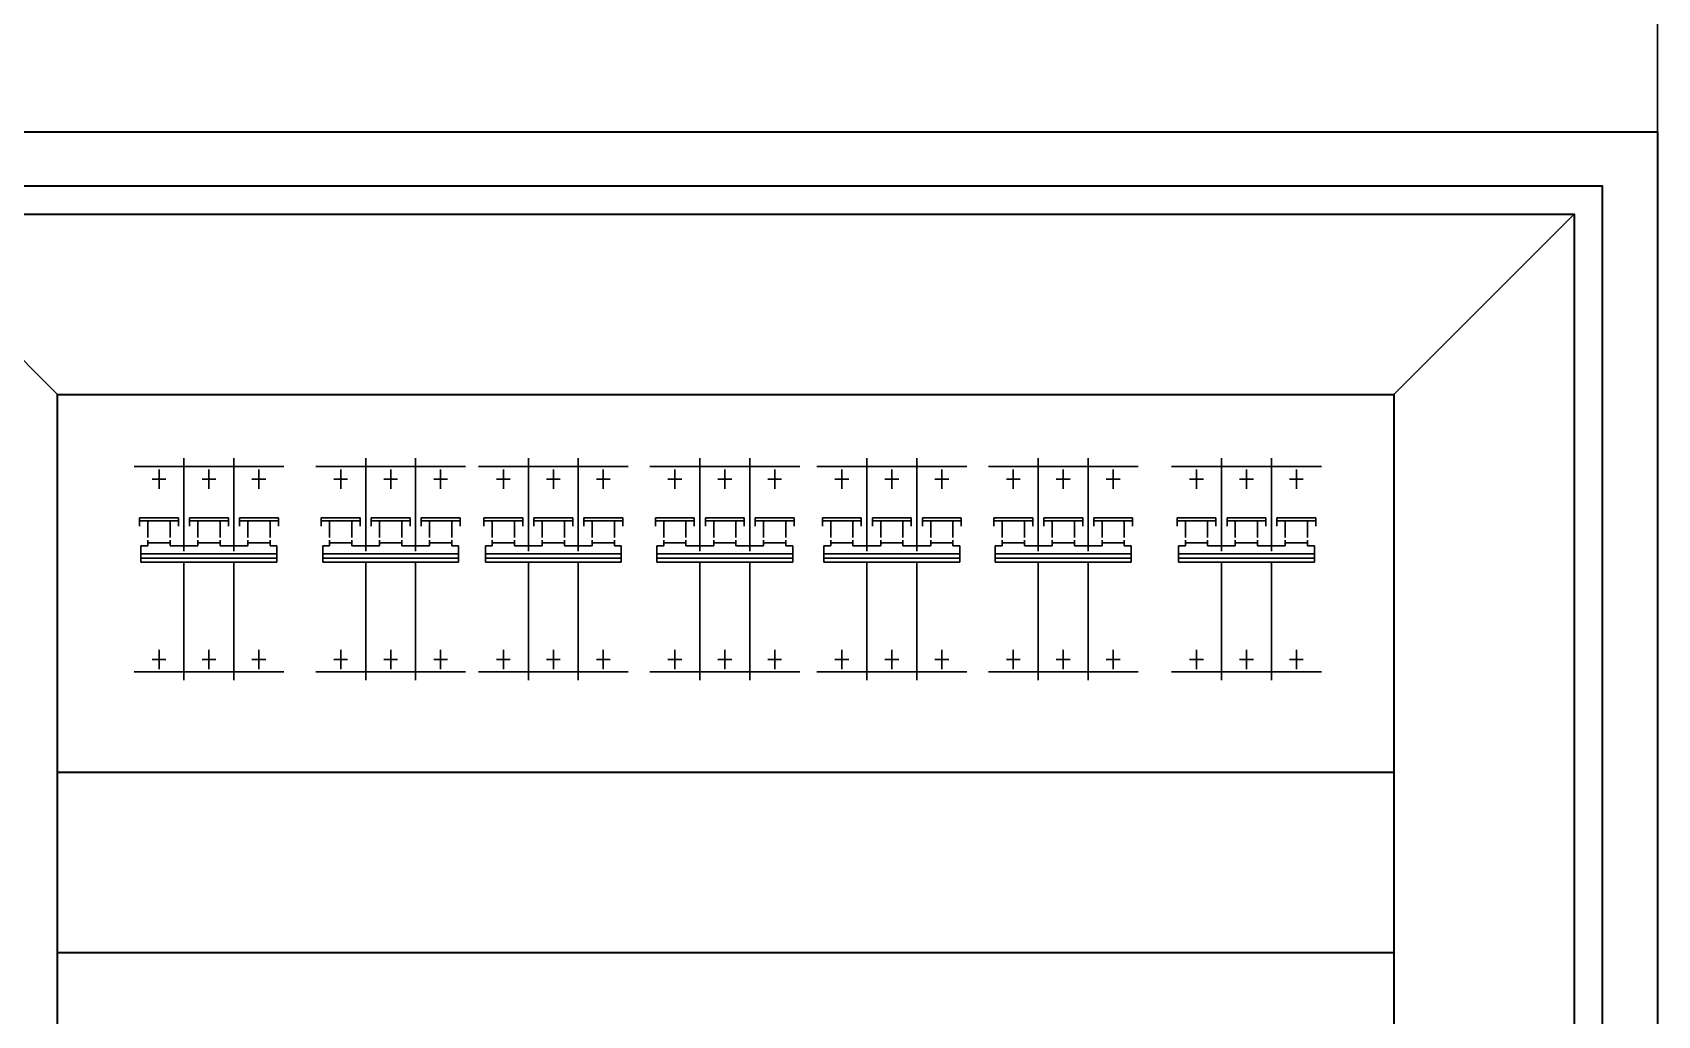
# Model space of a CAD drawing. Header units: inches. Extents: x 187 to 137830, y 99 to 66837.
# Drawn here: x 2813 to 3399, y 27831 to 28186 of the extents above; entities that cross this region are included whole.
import ezdxf

# ---------------------------------------------------------------- set-up
doc = ezdxf.new("R2010")
doc.units = ezdxf.units.IN
doc.header["$MEASUREMENT"] = 0
doc.layers.add('NETCHINH', color=7, linetype='Continuous', lineweight=30)
doc.layers.add('ONG', color=170, linetype='Continuous')
doc.styles.get("Standard").update_dxf_attribs({"font": 'arial.ttf'})
doc.dimstyles.new('SC_STAND', dxfattribs={"dimtxt": 6, "dimasz": 16, "dimexe": 0.18, "dimexo": 0.0625, "dimgap": 1, "dimtad": 1, "dimtoh": 1, "dimdec": 1, "dimrnd": 0.01, "dimzin": 12, "dimdsep": 46, "dimtxsty": 'Standard', "dimcen": 0.09, "dimadec": 0, "dimazin": 0, "dimtfac": 1, "dimtdec": 1, "dimtmove": 2, "dimatfit": 3, "dimfxl": 1, "dimtolj": 1, "dimtzin": 12, "dimarcsym": 0})

# ---------------------------------------------------------------- blocks, each defined once
blk = doc.blocks.new('*D143')
at = {"layer": 'DEFPOINTS', "color": 0, "transparency": 16777216}
for p in [(2718.35, 28318), (2718.35, 28149.7), (3398.67, 28149.7)]:
    blk.add_point(p, dxfattribs=at)
at = {"layer": 'NETCHINH', "color": 0, "lineweight": -2, "transparency": 16777216}
for p, q in [((2718.35, 28149.76), (2718.35, 28318.18)), ((3382.67, 28318), (2734.35, 28318)), ((3398.67, 28149.76), (3398.67, 28318.18))]:
    blk.add_line(p, q, dxfattribs=at)
at = {"layer": 'NETCHINH', "color": 0, "transparency": 16777216}
for points in [[(2734.35, 28320.67), (2734.35, 28315.34), (2718.35, 28318)], [(3382.67, 28320.67), (3382.67, 28315.34), (3398.67, 28318)]]:
    blk.add_solid(points, dxfattribs=at)
at = {"layer": 'NETCHINH', "color": 0, "transparency": 16777216, "insert": (3058.51, 28322.07), "char_height": 6, "attachment_point": 5}
blk.add_mtext('\\A1;680.3', dxfattribs=at)

msp = doc.modelspace()

# ---------------------------------------------------------------- linework, layer by layer
for p, q in [((2849.66, 28029.15), (2903.66, 28029.15)), ((2858.66, 28021.15), (2858.66, 28028.15)), ((2867.66, 28032.15), (2867.66, 28000.65)), ((2876.66, 28021.15), (2876.66, 28028.15)), ((2885.66, 28032.15), (2885.66, 28000.65)), ((2894.66, 28021.15), (2894.66, 28028.15)), ((2915.14, 28029.15), (2969.14, 28029.15)), ((2924.14, 28021.15), (2924.14, 28028.15)), ((2933.14, 28032.15), (2933.14, 28000.65)), ((2942.14, 28021.15), (2942.14, 28028.15)), ((2951.14, 28032.15), (2951.14, 28000.65)), ((2960.14, 28021.15), (2960.14, 28028.15)), ((2973.76, 28029.15), (3027.76, 28029.15)), ((2982.76, 28021.15), (2982.76, 28028.15)), ((2991.76, 28032.15), (2991.76, 28000.65)), ((3000.76, 28021.15), (3000.76, 28028.15)), ((3009.76, 28032.15), (3009.76, 28000.65)), ((3018.76, 28021.15), (3018.76, 28028.15)), ((3035.54, 28029.15), (3089.54, 28029.15)), ((3044.54, 28021.15), (3044.54, 28028.15)), ((3053.54, 28032.15), (3053.54, 28000.65)), ((3062.54, 28021.15), (3062.54, 28028.15)), ((3071.54, 28032.15), (3071.54, 28000.65)), ((3080.54, 28021.15), (3080.54, 28028.15)), ((3095.74, 28029.15), (3149.74, 28029.15)), ((3104.74, 28021.15), (3104.74, 28028.15)), ((3113.74, 28032.15), (3113.74, 28000.65)), ((3122.74, 28021.15), (3122.74, 28028.15)), ((3131.74, 28032.15), (3131.74, 28000.65)), ((3140.74, 28021.15), (3140.74, 28028.15)), ((3157.52, 28029.15), (3211.52, 28029.15)), ((3166.52, 28021.15), (3166.52, 28028.15)), ((3175.52, 28032.15), (3175.52, 28000.65)), ((3184.52, 28021.15), (3184.52, 28028.15)), ((3193.52, 28032.15), (3193.52, 28000.65)), ((3202.52, 28021.15), (3202.52, 28028.15)), ((3223.53, 28029.15), (3277.53, 28029.15)), ((3232.53, 28021.15), (3232.53, 28028.15)), ((3241.53, 28032.15), (3241.53, 28000.65)), ((3250.53, 28021.15), (3250.53, 28028.15)), ((3259.53, 28032.15), (3259.53, 28000.65)), ((3268.53, 28021.15), (3268.53, 28028.15)), ((2856.16, 28024.65), (2861.16, 28024.65)), ((2874.16, 28024.65), (2879.16, 28024.65)), ((2892.16, 28024.65), (2897.16, 28024.65)), ((2921.64, 28024.65), (2926.64, 28024.65)), ((2939.64, 28024.65), (2944.64, 28024.65)), ((2957.64, 28024.65), (2962.64, 28024.65)), ((2980.26, 28024.65), (2985.26, 28024.65)), ((2998.26, 28024.65), (3003.26, 28024.65)), ((3016.26, 28024.65), (3021.26, 28024.65)), ((3042.04, 28024.65), (3047.04, 28024.65)), ((3060.04, 28024.65), (3065.04, 28024.65)), ((3078.04, 28024.65), (3083.04, 28024.65)), ((3102.24, 28024.65), (3107.24, 28024.65)), ((3120.24, 28024.65), (3125.24, 28024.65)), ((3138.24, 28024.65), (3143.24, 28024.65)), ((3164.02, 28024.65), (3169.02, 28024.65)), ((3182.02, 28024.65), (3187.02, 28024.65)), ((3200.02, 28024.65), (3205.02, 28024.65)), ((3230.03, 28024.65), (3235.03, 28024.65)), ((3248.03, 28024.65), (3253.03, 28024.65)), ((3266.03, 28024.65), (3271.03, 28024.65)), ((2851.66, 28010.65), (2865.66, 28010.65)), ((2851.66, 28010.65), (2851.66, 28007.65)), ((2851.66, 28009.65), (2865.66, 28009.65)), ((2862.66, 28009.65), (2854.66, 28009.65)), ((2854.66, 28009.65), (2854.66, 28003.65)), ((2862.66, 28003.65), (2862.66, 28009.65)), ((2865.66, 28010.65), (2865.66, 28007.65)), ((2869.66, 28010.65), (2883.66, 28010.65)), ((2869.66, 28010.65), (2869.66, 28007.65)), ((2869.66, 28009.65), (2883.66, 28009.65)), ((2880.66, 28009.65), (2872.66, 28009.65)), ((2872.66, 28009.65), (2872.66, 28003.65)), ((2880.66, 28003.65), (2880.66, 28009.65)), ((2883.66, 28010.65), (2883.66, 28007.65)), ((2887.66, 28010.65), (2901.66, 28010.65)), ((2887.66, 28010.65), (2887.66, 28007.65)), ((2887.66, 28009.65), (2901.66, 28009.65)), ((2898.66, 28009.65), (2890.66, 28009.65)), ((2890.66, 28009.65), (2890.66, 28003.65)), ((2898.66, 28003.65), (2898.66, 28009.65)), ((2901.66, 28010.65), (2901.66, 28007.65)), ((2917.14, 28010.65), (2931.14, 28010.65)), ((2917.14, 28010.65), (2917.14, 28007.65)), ((2917.14, 28009.65), (2931.14, 28009.65)), ((2928.14, 28009.65), (2920.14, 28009.65)), ((2920.14, 28009.65), (2920.14, 28003.65)), ((2928.14, 28003.65), (2928.14, 28009.65)), ((2931.14, 28010.65), (2931.14, 28007.65)), ((2935.14, 28010.65), (2949.14, 28010.65)), ((2935.14, 28010.65), (2935.14, 28007.65)), ((2935.14, 28009.65), (2949.14, 28009.65)), ((2946.14, 28009.65), (2938.14, 28009.65)), ((2938.14, 28009.65), (2938.14, 28003.65)), ((2946.14, 28003.65), (2946.14, 28009.65)), ((2949.14, 28010.65), (2949.14, 28007.65)), ((2953.14, 28010.65), (2967.14, 28010.65)), ((2953.14, 28010.65), (2953.14, 28007.65)), ((2953.14, 28009.65), (2967.14, 28009.65)), ((2964.14, 28009.65), (2956.14, 28009.65)), ((2956.14, 28009.65), (2956.14, 28003.65)), ((2964.14, 28003.65), (2964.14, 28009.65)), ((2967.14, 28010.65), (2967.14, 28007.65)), ((2975.76, 28010.65), (2989.76, 28010.65)), ((2975.76, 28010.65), (2975.76, 28007.65)), ((2975.76, 28009.65), (2989.76, 28009.65)), ((2986.76, 28009.65), (2978.76, 28009.65)), ((2978.76, 28009.65), (2978.76, 28003.65)), ((2986.76, 28003.65), (2986.76, 28009.65)), ((2989.76, 28010.65), (2989.76, 28007.65)), ((2993.76, 28010.65), (3007.76, 28010.65)), ((2993.76, 28010.65), (2993.76, 28007.65)), ((2993.76, 28009.65), (3007.76, 28009.65)), ((3004.76, 28009.65), (2996.76, 28009.65)), ((2996.76, 28009.65), (2996.76, 28003.65)), ((3004.76, 28003.65), (3004.76, 28009.65)), ((3007.76, 28010.65), (3007.76, 28007.65)), ((3011.76, 28010.65), (3025.76, 28010.65)), ((3011.76, 28010.65), (3011.76, 28007.65)), ((3011.76, 28009.65), (3025.76, 28009.65)), ((3022.76, 28009.65), (3014.76, 28009.65)), ((3014.76, 28009.65), (3014.76, 28003.65)), ((3022.76, 28003.65), (3022.76, 28009.65)), ((3025.76, 28010.65), (3025.76, 28007.65)), ((3037.54, 28010.65), (3051.54, 28010.65)), ((3037.54, 28010.65), (3037.54, 28007.65)), ((3037.54, 28009.65), (3051.54, 28009.65)), ((3048.54, 28009.65), (3040.54, 28009.65)), ((3040.54, 28009.65), (3040.54, 28003.65)), ((3048.54, 28003.65), (3048.54, 28009.65)), ((3051.54, 28010.65), (3051.54, 28007.65)), ((3055.54, 28010.65), (3069.54, 28010.65)), ((3055.54, 28010.65), (3055.54, 28007.65)), ((3055.54, 28009.65), (3069.54, 28009.65)), ((3066.54, 28009.65), (3058.54, 28009.65)), ((3058.54, 28009.65), (3058.54, 28003.65)), ((3066.54, 28003.65), (3066.54, 28009.65)), ((3069.54, 28010.65), (3069.54, 28007.65)), ((3073.54, 28010.65), (3087.54, 28010.65)), ((3073.54, 28010.65), (3073.54, 28007.65)), ((3073.54, 28009.65), (3087.54, 28009.65)), ((3084.54, 28009.65), (3076.54, 28009.65)), ((3076.54, 28009.65), (3076.54, 28003.65)), ((3084.54, 28003.65), (3084.54, 28009.65)), ((3087.54, 28010.65), (3087.54, 28007.65)), ((3097.74, 28010.65), (3111.74, 28010.65)), ((3097.74, 28010.65), (3097.74, 28007.65)), ((3097.74, 28009.65), (3111.74, 28009.65)), ((3108.74, 28009.65), (3100.74, 28009.65)), ((3100.74, 28009.65), (3100.74, 28003.65)), ((3108.74, 28003.65), (3108.74, 28009.65)), ((3111.74, 28010.65), (3111.74, 28007.65)), ((3115.74, 28010.65), (3129.74, 28010.65)), ((3115.74, 28010.65), (3115.74, 28007.65)), ((3115.74, 28009.65), (3129.74, 28009.65)), ((3126.74, 28009.65), (3118.74, 28009.65)), ((3118.74, 28009.65), (3118.74, 28003.65)), ((3126.74, 28003.65), (3126.74, 28009.65)), ((3129.74, 28010.65), (3129.74, 28007.65)), ((3133.74, 28010.65), (3147.74, 28010.65)), ((3133.74, 28010.65), (3133.74, 28007.65)), ((3133.74, 28009.65), (3147.74, 28009.65)), ((3144.74, 28009.65), (3136.74, 28009.65)), ((3136.74, 28009.65), (3136.74, 28003.65)), ((3144.74, 28003.65), (3144.74, 28009.65)), ((3147.74, 28010.65), (3147.74, 28007.65)), ((3159.52, 28010.65), (3173.52, 28010.65)), ((3159.52, 28010.65), (3159.52, 28007.65)), ((3159.52, 28009.65), (3173.52, 28009.65)), ((3170.52, 28009.65), (3162.52, 28009.65)), ((3162.52, 28009.65), (3162.52, 28003.65)), ((3170.52, 28003.65), (3170.52, 28009.65)), ((3173.52, 28010.65), (3173.52, 28007.65)), ((3177.52, 28010.65), (3191.52, 28010.65)), ((3177.52, 28010.65), (3177.52, 28007.65)), ((3177.52, 28009.65), (3191.52, 28009.65)), ((3188.52, 28009.65), (3180.52, 28009.65)), ((3180.52, 28009.65), (3180.52, 28003.65)), ((3188.52, 28003.65), (3188.52, 28009.65)), ((3191.52, 28010.65), (3191.52, 28007.65)), ((3195.52, 28010.65), (3209.52, 28010.65)), ((3195.52, 28010.65), (3195.52, 28007.65)), ((3195.52, 28009.65), (3209.52, 28009.65)), ((3206.52, 28009.65), (3198.52, 28009.65)), ((3198.52, 28009.65), (3198.52, 28003.65)), ((3206.52, 28003.65), (3206.52, 28009.65)), ((3209.52, 28010.65), (3209.52, 28007.65)), ((3225.53, 28010.65), (3239.53, 28010.65)), ((3225.53, 28010.65), (3225.53, 28007.65)), ((3225.53, 28009.65), (3239.53, 28009.65)), ((3236.53, 28009.65), (3228.53, 28009.65)), ((3228.53, 28009.65), (3228.53, 28003.65)), ((3236.53, 28003.65), (3236.53, 28009.65)), ((3239.53, 28010.65), (3239.53, 28007.65)), ((3243.53, 28010.65), (3257.53, 28010.65)), ((3243.53, 28010.65), (3243.53, 28007.65)), ((3243.53, 28009.65), (3257.53, 28009.65)), ((3254.53, 28009.65), (3246.53, 28009.65)), ((3246.53, 28009.65), (3246.53, 28003.65)), ((3254.53, 28003.65), (3254.53, 28009.65)), ((3257.53, 28010.65), (3257.53, 28007.65)), ((3261.53, 28010.65), (3275.53, 28010.65)), ((3261.53, 28010.65), (3261.53, 28007.65)), ((3261.53, 28009.65), (3275.53, 28009.65)), ((3272.53, 28009.65), (3264.53, 28009.65)), ((3264.53, 28009.65), (3264.53, 28003.65)), ((3272.53, 28003.65), (3272.53, 28009.65)), ((3275.53, 28010.65), (3275.53, 28007.65)), ((2854.66, 28000.65), (2852.16, 28000.65)), ((2852.16, 28000.65), (2852.16, 27994.65)), ((2852.16, 27997.65), (2901.16, 27997.65)), ((2854.66, 28002.65), (2854.66, 28000.65)), ((2854.66, 28001.65), (2862.66, 28001.65)), ((2862.66, 28000.65), (2862.66, 28002.65)), ((2872.66, 28000.65), (2862.66, 28000.65)), ((2867.66, 28001.65), (2867.66, 27998.65)), ((2872.66, 28002.65), (2872.66, 28000.65)), ((2872.66, 28001.65), (2880.66, 28001.65)), ((2880.66, 28000.65), (2880.66, 28002.65)), ((2890.66, 28000.65), (2880.66, 28000.65)), ((2885.66, 28001.65), (2885.66, 27998.65)), ((2890.66, 28002.65), (2890.66, 28000.65)), ((2890.66, 28001.65), (2898.66, 28001.65)), ((2898.66, 28000.65), (2898.66, 28002.65)), ((2901.16, 28000.65), (2898.66, 28000.65)), ((2901.16, 27994.65), (2901.16, 28000.65)), ((2920.14, 28000.65), (2917.64, 28000.65)), ((2917.64, 28000.65), (2917.64, 27994.65)), ((2917.64, 27997.65), (2966.64, 27997.65)), ((2920.14, 28002.65), (2920.14, 28000.65)), ((2920.14, 28001.65), (2928.14, 28001.65)), ((2928.14, 28000.65), (2928.14, 28002.65)), ((2938.14, 28000.65), (2928.14, 28000.65)), ((2933.14, 28001.65), (2933.14, 27998.65)), ((2938.14, 28002.65), (2938.14, 28000.65)), ((2938.14, 28001.65), (2946.14, 28001.65)), ((2946.14, 28000.65), (2946.14, 28002.65)), ((2956.14, 28000.65), (2946.14, 28000.65)), ((2951.14, 28001.65), (2951.14, 27998.65)), ((2956.14, 28002.65), (2956.14, 28000.65)), ((2956.14, 28001.65), (2964.14, 28001.65)), ((2964.14, 28000.65), (2964.14, 28002.65)), ((2966.64, 28000.65), (2964.14, 28000.65)), ((2966.64, 27994.65), (2966.64, 28000.65)), ((2978.76, 28000.65), (2976.26, 28000.65)), ((2976.26, 28000.65), (2976.26, 27994.65)), ((2976.26, 27997.65), (3025.26, 27997.65)), ((2978.76, 28002.65), (2978.76, 28000.65)), ((2978.76, 28001.65), (2986.76, 28001.65)), ((2986.76, 28000.65), (2986.76, 28002.65)), ((2996.76, 28000.65), (2986.76, 28000.65)), ((2991.76, 28001.65), (2991.76, 27998.65)), ((2996.76, 28002.65), (2996.76, 28000.65)), ((2996.76, 28001.65), (3004.76, 28001.65)), ((3004.76, 28000.65), (3004.76, 28002.65)), ((3014.76, 28000.65), (3004.76, 28000.65)), ((3009.76, 28001.65), (3009.76, 27998.65)), ((3014.76, 28002.65), (3014.76, 28000.65)), ((3014.76, 28001.65), (3022.76, 28001.65)), ((3022.76, 28000.65), (3022.76, 28002.65)), ((3025.26, 28000.65), (3022.76, 28000.65)), ((3025.26, 27994.65), (3025.26, 28000.65)), ((3040.54, 28000.65), (3038.04, 28000.65)), ((3038.04, 28000.65), (3038.04, 27994.65)), ((3038.04, 27997.65), (3087.04, 27997.65)), ((3040.54, 28002.65), (3040.54, 28000.65)), ((3040.54, 28001.65), (3048.54, 28001.65)), ((3048.54, 28000.65), (3048.54, 28002.65)), ((3058.54, 28000.65), (3048.54, 28000.65)), ((3053.54, 28001.65), (3053.54, 27998.65)), ((3058.54, 28002.65), (3058.54, 28000.65)), ((3058.54, 28001.65), (3066.54, 28001.65)), ((3066.54, 28000.65), (3066.54, 28002.65)), ((3076.54, 28000.65), (3066.54, 28000.65)), ((3071.54, 28001.65), (3071.54, 27998.65)), ((3076.54, 28002.65), (3076.54, 28000.65)), ((3076.54, 28001.65), (3084.54, 28001.65)), ((3084.54, 28000.65), (3084.54, 28002.65)), ((3087.04, 28000.65), (3084.54, 28000.65)), ((3087.04, 27994.65), (3087.04, 28000.65)), ((3100.74, 28000.65), (3098.24, 28000.65)), ((3098.24, 28000.65), (3098.24, 27994.65)), ((3098.24, 27997.65), (3147.24, 27997.65)), ((3100.74, 28002.65), (3100.74, 28000.65)), ((3100.74, 28001.65), (3108.74, 28001.65)), ((3108.74, 28000.65), (3108.74, 28002.65)), ((3118.74, 28000.65), (3108.74, 28000.65)), ((3113.74, 28001.65), (3113.74, 27998.65)), ((3118.74, 28002.65), (3118.74, 28000.65)), ((3118.74, 28001.65), (3126.74, 28001.65)), ((3126.74, 28000.65), (3126.74, 28002.65)), ((3136.74, 28000.65), (3126.74, 28000.65)), ((3131.74, 28001.65), (3131.74, 27998.65)), ((3136.74, 28002.65), (3136.74, 28000.65)), ((3136.74, 28001.65), (3144.74, 28001.65)), ((3144.74, 28000.65), (3144.74, 28002.65)), ((3147.24, 28000.65), (3144.74, 28000.65)), ((3147.24, 27994.65), (3147.24, 28000.65)), ((3162.52, 28000.65), (3160.02, 28000.65)), ((3160.02, 28000.65), (3160.02, 27994.65)), ((3160.02, 27997.65), (3209.02, 27997.65)), ((3162.52, 28002.65), (3162.52, 28000.65)), ((3162.52, 28001.65), (3170.52, 28001.65)), ((3170.52, 28000.65), (3170.52, 28002.65)), ((3180.52, 28000.65), (3170.52, 28000.65)), ((3175.52, 28001.65), (3175.52, 27998.65)), ((3180.52, 28002.65), (3180.52, 28000.65)), ((3180.52, 28001.65), (3188.52, 28001.65)), ((3188.52, 28000.65), (3188.52, 28002.65)), ((3198.52, 28000.65), (3188.52, 28000.65)), ((3193.52, 28001.65), (3193.52, 27998.65)), ((3198.52, 28002.65), (3198.52, 28000.65)), ((3198.52, 28001.65), (3206.52, 28001.65)), ((3206.52, 28000.65), (3206.52, 28002.65)), ((3209.02, 28000.65), (3206.52, 28000.65)), ((3209.02, 27994.65), (3209.02, 28000.65)), ((3228.53, 28000.65), (3226.03, 28000.65)), ((3226.03, 28000.65), (3226.03, 27994.65)), ((3226.03, 27997.65), (3275.03, 27997.65)), ((3228.53, 28002.65), (3228.53, 28000.65)), ((3228.53, 28001.65), (3236.53, 28001.65)), ((3236.53, 28000.65), (3236.53, 28002.65)), ((3246.53, 28000.65), (3236.53, 28000.65)), ((3241.53, 28001.65), (3241.53, 27998.65)), ((3246.53, 28002.65), (3246.53, 28000.65)), ((3246.53, 28001.65), (3254.53, 28001.65)), ((3254.53, 28000.65), (3254.53, 28002.65)), ((3264.53, 28000.65), (3254.53, 28000.65)), ((3259.53, 28001.65), (3259.53, 27998.65)), ((3264.53, 28002.65), (3264.53, 28000.65)), ((3264.53, 28001.65), (3272.53, 28001.65)), ((3272.53, 28000.65), (3272.53, 28002.65)), ((3275.03, 28000.65), (3272.53, 28000.65)), ((3275.03, 27994.65), (3275.03, 28000.65)), ((2852.16, 27996.11), (2901.16, 27996.11)), ((2852.16, 27994.65), (2901.16, 27994.65)), ((2867.66, 27994.65), (2867.66, 27952.15)), ((2885.66, 27994.65), (2885.66, 27952.15)), ((2917.64, 27996.11), (2966.64, 27996.11)), ((2917.64, 27994.65), (2966.64, 27994.65)), ((2933.14, 27994.65), (2933.14, 27952.15)), ((2951.14, 27994.65), (2951.14, 27952.15)), ((2976.26, 27996.11), (3025.26, 27996.11)), ((2976.26, 27994.65), (3025.26, 27994.65)), ((2991.76, 27994.65), (2991.76, 27952.15)), ((3009.76, 27994.65), (3009.76, 27952.15)), ((3038.04, 27996.11), (3087.04, 27996.11)), ((3038.04, 27994.65), (3087.04, 27994.65)), ((3053.54, 27994.65), (3053.54, 27952.15)), ((3071.54, 27994.65), (3071.54, 27952.15)), ((3098.24, 27996.11), (3147.24, 27996.11)), ((3098.24, 27994.65), (3147.24, 27994.65)), ((3113.74, 27994.65), (3113.74, 27952.15)), ((3131.74, 27994.65), (3131.74, 27952.15)), ((3160.02, 27996.11), (3209.02, 27996.11)), ((3160.02, 27994.65), (3209.02, 27994.65)), ((3175.52, 27994.65), (3175.52, 27952.15)), ((3193.52, 27994.65), (3193.52, 27952.15)), ((3226.03, 27996.11), (3275.03, 27996.11)), ((3226.03, 27994.65), (3275.03, 27994.65)), ((3241.53, 27994.65), (3241.53, 27952.15)), ((3259.53, 27994.65), (3259.53, 27952.15)), ((2858.66, 27963.15), (2858.66, 27956.15)), ((2876.66, 27963.15), (2876.66, 27956.15)), ((2894.66, 27963.15), (2894.66, 27956.15)), ((2924.14, 27963.15), (2924.14, 27956.15)), ((2942.14, 27963.15), (2942.14, 27956.15)), ((2960.14, 27963.15), (2960.14, 27956.15)), ((2982.76, 27963.15), (2982.76, 27956.15)), ((3000.76, 27963.15), (3000.76, 27956.15)), ((3018.76, 27963.15), (3018.76, 27956.15)), ((3044.54, 27963.15), (3044.54, 27956.15)), ((3062.54, 27963.15), (3062.54, 27956.15)), ((3080.54, 27963.15), (3080.54, 27956.15)), ((3104.74, 27963.15), (3104.74, 27956.15)), ((3122.74, 27963.15), (3122.74, 27956.15)), ((3140.74, 27963.15), (3140.74, 27956.15)), ((3166.52, 27963.15), (3166.52, 27956.15)), ((3184.52, 27963.15), (3184.52, 27956.15)), ((3202.52, 27963.15), (3202.52, 27956.15)), ((3232.53, 27963.15), (3232.53, 27956.15)), ((3250.53, 27963.15), (3250.53, 27956.15)), ((3268.53, 27963.15), (3268.53, 27956.15)), ((2856.16, 27959.65), (2861.16, 27959.65)), ((2874.16, 27959.65), (2879.16, 27959.65)), ((2892.16, 27959.65), (2897.16, 27959.65)), ((2921.64, 27959.65), (2926.64, 27959.65)), ((2939.64, 27959.65), (2944.64, 27959.65)), ((2957.64, 27959.65), (2962.64, 27959.65)), ((2980.26, 27959.65), (2985.26, 27959.65)), ((2998.26, 27959.65), (3003.26, 27959.65)), ((3016.26, 27959.65), (3021.26, 27959.65)), ((3042.04, 27959.65), (3047.04, 27959.65)), ((3060.04, 27959.65), (3065.04, 27959.65)), ((3078.04, 27959.65), (3083.04, 27959.65)), ((3102.24, 27959.65), (3107.24, 27959.65)), ((3120.24, 27959.65), (3125.24, 27959.65)), ((3138.24, 27959.65), (3143.24, 27959.65)), ((3164.02, 27959.65), (3169.02, 27959.65)), ((3182.02, 27959.65), (3187.02, 27959.65)), ((3200.02, 27959.65), (3205.02, 27959.65)), ((3230.03, 27959.65), (3235.03, 27959.65)), ((3248.03, 27959.65), (3253.03, 27959.65)), ((3266.03, 27959.65), (3271.03, 27959.65)), ((2849.66, 27955.15), (2903.66, 27955.15)), ((2915.14, 27955.15), (2969.14, 27955.15)), ((2973.76, 27955.15), (3027.76, 27955.15)), ((3035.54, 27955.15), (3089.54, 27955.15)), ((3095.74, 27955.15), (3149.74, 27955.15)), ((3157.52, 27955.15), (3211.52, 27955.15)), ((3223.53, 27955.15), (3277.53, 27955.15))]:
    msp.add_line(p, q)
at = {"layer": 'NETCHINH', "color": 5}
for p, q in [((2822.08, 27919.04), (3303.67, 27919.04)), ((2822.08, 27854.04), (3303.67, 27854.04))]:
    msp.add_line(p, q, dxfattribs=at)
at = {"layer": 'NETCHINH', "color": 8}
for points in [[(2718.35, 28149.7), (3398.67, 28149.7), (3398.67, 26823.86), (2718.35, 26823.86)], [(2740.35, 28130.27), (3378.67, 28130.27), (3378.67, 26843.86), (2740.35, 26843.86)]]:
    msp.add_lwpolyline(points, close=True, dxfattribs=at)
at = {"layer": 'NETCHINH', "color": 5}
for points in [[(2757.08, 28120.14), (3368.67, 28120.14), (3368.67, 26998.7), (2757.08, 26998.7)], [(2822.08, 28055.14), (3303.67, 28055.14), (3303.67, 27063.7), (2822.08, 27063.7)]]:
    msp.add_lwpolyline(points, close=True, dxfattribs=at)
at = {"layer": 'ONG', "color": 5}
for p, q in [((2822.08, 28055.14), (2757.08, 28120.14)), ((3303.67, 28055.14), (3368.67, 28120.14))]:
    msp.add_line(p, q, dxfattribs=at)

# ---------------------------------------------------------------- dimensions: what is measured, and where the dimension line sits
at = {"layer": 'NETCHINH', "color": 1}
dim = msp.add_linear_dim(base=(2718.35, 28318), p1=(3398.67, 28149.7), p2=(2718.35, 28149.7), dimstyle='SC_STAND', dxfattribs=at)
dim.commit()
dim.dimension.update_dxf_attribs({"geometry": '*D143', "text_midpoint": (3058.51, 28322.07)})

doc.saveas('drawing.dxf')
